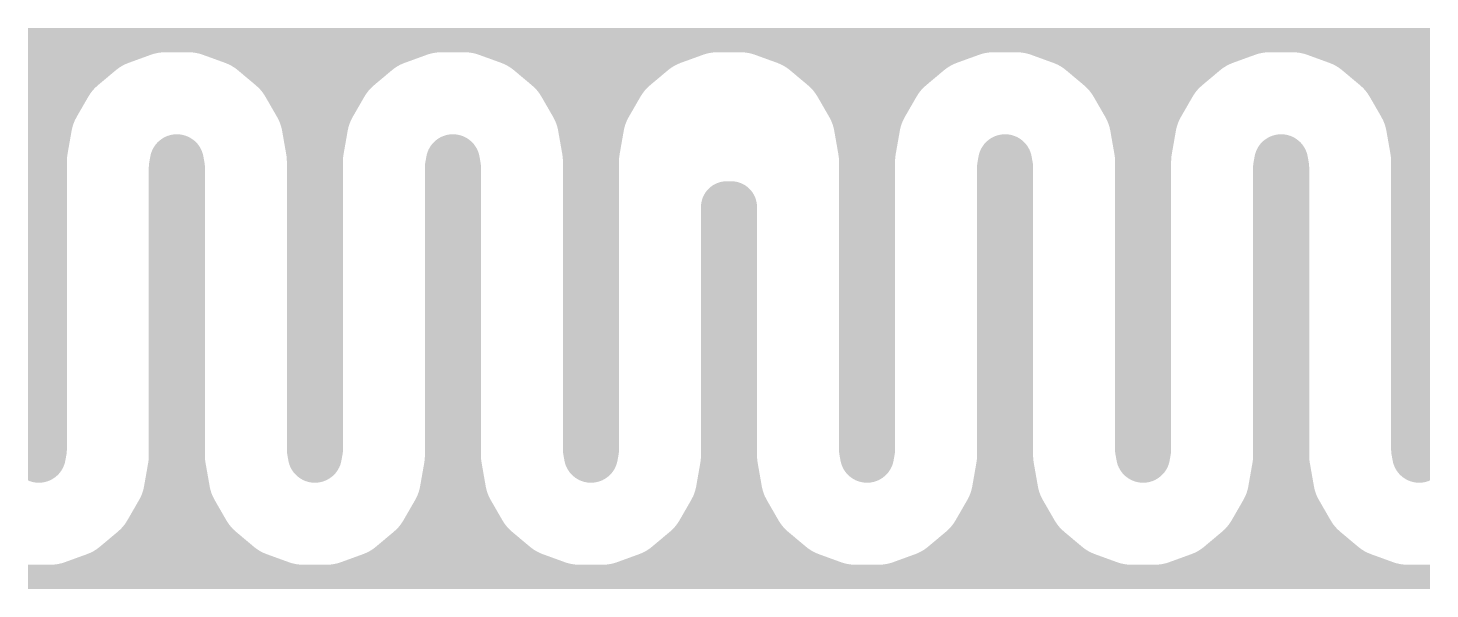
# Model space of a CAD drawing. Header units: inches. Extents: x 1260 to 5740, y 1017 to 1147.
# Drawn here: x 1259.5 to 1584.5, y 1017.2 to 1147.2 of the extents above.
import ezdxf

# ---------------------------------------------------------------- set-up
doc = ezdxf.new("R2010")
doc.units = ezdxf.units.IN
doc.header["$MEASUREMENT"] = 0

msp = doc.modelspace()

# ---------------------------------------------------------------- hatches: boundary and pattern name
for points in [[(1259.5, 1042.4), (1259.5, 1147.25), (1584.5, 1147.25), (1584.5, 1042.4), (1584.18, 1042.26), (1584.1, 1042.23), (1583.6, 1042.08), (1583.09, 1041.96), (1582.57, 1041.89), (1582.05, 1041.87), (1581.95, 1041.87), (1581.43, 1041.89), (1580.91, 1041.96), (1580.4, 1042.08), (1579.9, 1042.23), (1579.82, 1042.26), (1579.33, 1042.46), (1578.87, 1042.71), (1578.43, 1042.99), (1578.01, 1043.31), (1577.94, 1043.36), (1577.56, 1043.72), (1577.2, 1044.1), (1576.89, 1044.52), (1576.6, 1044.96), (1576.56, 1045.04), (1576.32, 1045.5), (1576.12, 1045.99), (1575.96, 1046.49), (1575.85, 1047), (1575.59, 1048.44), (1575.52, 1048.96), (1575.5, 1049.48), (1575.5, 1116.31), (1575.5, 1116.44), (1575.47, 1117.07), (1575.45, 1117.33), (1575.36, 1117.96), (1575.34, 1118.09), (1574.4, 1123.43), (1574.38, 1123.56), (1574.24, 1124.17), (1574.17, 1124.43), (1574, 1124.97), (1573.91, 1125.21), (1573.7, 1125.74), (1573.58, 1125.97), (1573.29, 1126.54), (1573.23, 1126.65), (1570.52, 1131.35), (1570.45, 1131.46), (1570.11, 1131.99), (1569.96, 1132.21), (1569.61, 1132.66), (1569.45, 1132.86), (1569.06, 1133.28), (1568.88, 1133.46), (1568.41, 1133.89), (1568.31, 1133.98), (1564.16, 1137.46), (1564.05, 1137.55), (1563.55, 1137.93), (1563.34, 1138.08), (1562.86, 1138.38), (1562.63, 1138.52), (1562.13, 1138.78), (1561.89, 1138.89), (1561.31, 1139.13), (1561.19, 1139.18), (1556.09, 1141.03), (1555.97, 1141.08), (1555.36, 1141.27), (1555.11, 1141.33), (1554.56, 1141.46), (1554.3, 1141.5), (1553.74, 1141.58), (1553.48, 1141.6), (1552.84, 1141.63), (1552.71, 1141.63), (1547.29, 1141.63), (1547.16, 1141.63), (1546.52, 1141.6), (1546.26, 1141.58), (1545.7, 1141.5), (1545.44, 1141.46), (1544.89, 1141.33), (1544.64, 1141.27), (1544.03, 1141.08), (1543.91, 1141.03), (1538.81, 1139.18), (1538.69, 1139.13), (1538.11, 1138.89), (1537.87, 1138.78), (1537.37, 1138.52), (1537.14, 1138.38), (1536.66, 1138.08), (1536.45, 1137.93), (1535.95, 1137.55), (1535.84, 1137.46), (1531.69, 1133.98), (1531.59, 1133.89), (1531.12, 1133.46), (1530.94, 1133.28), (1530.55, 1132.86), (1530.39, 1132.66), (1530.04, 1132.21), (1529.89, 1131.99), (1529.55, 1131.46), (1529.48, 1131.35), (1526.77, 1126.65), (1526.71, 1126.54), (1526.42, 1125.97), (1526.3, 1125.74), (1526.09, 1125.21), (1526, 1124.97), (1525.83, 1124.43), (1525.76, 1124.17), (1525.62, 1123.56), (1525.6, 1123.43), (1524.66, 1118.09), (1524.64, 1117.96), (1524.55, 1117.33), (1524.53, 1117.07), (1524.5, 1116.44), (1524.5, 1116.31), (1524.5, 1049.48), (1524.48, 1048.96), (1524.41, 1048.44), (1524.15, 1047), (1524.04, 1046.49), (1523.88, 1045.99), (1523.68, 1045.5), (1523.44, 1045.04), (1523.4, 1044.96), (1523.11, 1044.52), (1522.8, 1044.1), (1522.44, 1043.72), (1522.06, 1043.36), (1521.99, 1043.31), (1521.57, 1042.99), (1521.13, 1042.71), (1520.67, 1042.46), (1520.18, 1042.26), (1520.1, 1042.23), (1519.6, 1042.08), (1519.09, 1041.96), (1518.57, 1041.89), (1518.05, 1041.87), (1517.95, 1041.87), (1517.43, 1041.89), (1516.91, 1041.96), (1516.4, 1042.08), (1515.9, 1042.23), (1515.82, 1042.26), (1515.33, 1042.46), (1514.87, 1042.71), (1514.43, 1042.99), (1514.01, 1043.31), (1513.94, 1043.36), (1513.56, 1043.72), (1513.2, 1044.1), (1512.89, 1044.52), (1512.6, 1044.96), (1512.56, 1045.04), (1512.32, 1045.5), (1512.12, 1045.99), (1511.96, 1046.49), (1511.85, 1047), (1511.59, 1048.44), (1511.52, 1048.96), (1511.5, 1049.48), (1511.5, 1116.31), (1511.5, 1116.44), (1511.47, 1117.07), (1511.45, 1117.33), (1511.36, 1117.96), (1511.34, 1118.09), (1510.4, 1123.43), (1510.38, 1123.56), (1510.24, 1124.17), (1510.17, 1124.43), (1510, 1124.97), (1509.91, 1125.21), (1509.7, 1125.74), (1509.58, 1125.97), (1509.29, 1126.54), (1509.23, 1126.65), (1506.52, 1131.35), (1506.45, 1131.46), (1506.11, 1131.99), (1505.96, 1132.21), (1505.61, 1132.66), (1505.45, 1132.86), (1505.06, 1133.28), (1504.88, 1133.46), (1504.41, 1133.89), (1504.31, 1133.98), (1500.16, 1137.46), (1500.05, 1137.55), (1499.55, 1137.93), (1499.34, 1138.08), (1498.86, 1138.38), (1498.63, 1138.52), (1498.13, 1138.78), (1497.89, 1138.89), (1497.31, 1139.13), (1497.19, 1139.18), (1492.09, 1141.03), (1491.97, 1141.08), (1491.36, 1141.27), (1491.11, 1141.33), (1490.56, 1141.46), (1490.3, 1141.5), (1489.74, 1141.58), (1489.48, 1141.6), (1488.84, 1141.63), (1488.71, 1141.63), (1483.29, 1141.63), (1483.16, 1141.63), (1482.52, 1141.6), (1482.26, 1141.58), (1481.7, 1141.5), (1481.44, 1141.46), (1480.89, 1141.33), (1480.64, 1141.27), (1480.03, 1141.08), (1479.91, 1141.03), (1474.81, 1139.18), (1474.69, 1139.13), (1474.11, 1138.89), (1473.87, 1138.78), (1473.37, 1138.52), (1473.14, 1138.38), (1472.66, 1138.08), (1472.45, 1137.93), (1471.95, 1137.55), (1471.84, 1137.46), (1467.69, 1133.98), (1467.59, 1133.89), (1467.12, 1133.46), (1466.94, 1133.28), (1466.55, 1132.86), (1466.39, 1132.66), (1466.04, 1132.21), (1465.89, 1131.99), (1465.55, 1131.46), (1465.48, 1131.35), (1462.77, 1126.65), (1462.71, 1126.54), (1462.42, 1125.97), (1462.3, 1125.74), (1462.09, 1125.21), (1462, 1124.97), (1461.83, 1124.43), (1461.76, 1124.17), (1461.62, 1123.56), (1461.6, 1123.43), (1460.66, 1118.09), (1460.64, 1117.96), (1460.55, 1117.33), (1460.53, 1117.07), (1460.5, 1116.44), (1460.5, 1116.31), (1460.5, 1049.48), (1460.48, 1048.96), (1460.41, 1048.44), (1460.15, 1047), (1460.04, 1046.49), (1459.88, 1045.99), (1459.68, 1045.5), (1459.44, 1045.04), (1459.4, 1044.96), (1459.11, 1044.52), (1458.8, 1044.1), (1458.44, 1043.72), (1458.06, 1043.36), (1457.99, 1043.31), (1457.57, 1042.99), (1457.13, 1042.71), (1456.67, 1042.46), (1456.18, 1042.26), (1456.1, 1042.23), (1455.6, 1042.08), (1455.09, 1041.96), (1454.57, 1041.89), (1454.05, 1041.87), (1453.95, 1041.87), (1453.43, 1041.89), (1452.91, 1041.96), (1452.4, 1042.08), (1451.9, 1042.23), (1451.82, 1042.26), (1451.33, 1042.46), (1450.87, 1042.71), (1450.43, 1042.99), (1450.01, 1043.31), (1449.94, 1043.36), (1449.56, 1043.72), (1449.2, 1044.1), (1448.89, 1044.52), (1448.6, 1044.96), (1448.56, 1045.04), (1448.32, 1045.5), (1448.12, 1045.99), (1447.96, 1046.49), (1447.85, 1047), (1447.59, 1048.44), (1447.52, 1048.96), (1447.5, 1049.48), (1447.5, 1116.31), (1447.5, 1116.44), (1447.47, 1117.07), (1447.45, 1117.33), (1447.36, 1117.96), (1447.34, 1118.09), (1446.4, 1123.43), (1446.38, 1123.56), (1446.24, 1124.17), (1446.17, 1124.43), (1446, 1124.97), (1445.91, 1125.21), (1445.7, 1125.74), (1445.58, 1125.97), (1445.29, 1126.54), (1445.23, 1126.65), (1442.52, 1131.35), (1442.45, 1131.46), (1442.11, 1131.99), (1441.96, 1132.21), (1441.61, 1132.66), (1441.45, 1132.86), (1441.06, 1133.28), (1440.88, 1133.46), (1440.41, 1133.89), (1440.31, 1133.98), (1436.16, 1137.46), (1436.05, 1137.55), (1435.55, 1137.93), (1435.34, 1138.08), (1434.86, 1138.38), (1434.63, 1138.52), (1434.13, 1138.78), (1433.89, 1138.89), (1433.31, 1139.13), (1433.19, 1139.18), (1428.09, 1141.03), (1427.97, 1141.08), (1427.36, 1141.27), (1427.11, 1141.33), (1426.56, 1141.46), (1426.3, 1141.5), (1425.74, 1141.58), (1425.48, 1141.6), (1424.84, 1141.63), (1424.71, 1141.63), (1419.29, 1141.63), (1419.16, 1141.63), (1418.52, 1141.6), (1418.26, 1141.58), (1417.7, 1141.5), (1417.44, 1141.46), (1416.89, 1141.33), (1416.64, 1141.27), (1416.03, 1141.08), (1415.91, 1141.03), (1410.81, 1139.18), (1410.69, 1139.13), (1410.11, 1138.89), (1409.87, 1138.78), (1409.37, 1138.52), (1409.14, 1138.38), (1408.66, 1138.08), (1408.45, 1137.93), (1407.95, 1137.55), (1407.84, 1137.46), (1403.69, 1133.98), (1403.59, 1133.89), (1403.12, 1133.46), (1402.94, 1133.28), (1402.55, 1132.86), (1402.39, 1132.66), (1402.04, 1132.21), (1401.89, 1131.99), (1401.55, 1131.46), (1401.48, 1131.35), (1398.77, 1126.65), (1398.71, 1126.54), (1398.42, 1125.97), (1398.3, 1125.74), (1398.09, 1125.21), (1398, 1124.97), (1397.83, 1124.43), (1397.76, 1124.17), (1397.62, 1123.56), (1397.6, 1123.43), (1396.66, 1118.09), (1396.64, 1117.96), (1396.55, 1117.33), (1396.53, 1117.07), (1396.5, 1116.44), (1396.5, 1116.31), (1396.5, 1049.48), (1396.48, 1048.96), (1396.41, 1048.44), (1396.15, 1047), (1396.04, 1046.49), (1395.88, 1045.99), (1395.68, 1045.5), (1395.44, 1045.04), (1395.4, 1044.96), (1395.11, 1044.52), (1394.8, 1044.1), (1394.44, 1043.72), (1394.06, 1043.36), (1393.99, 1043.31), (1393.57, 1042.99), (1393.13, 1042.71), (1392.67, 1042.46), (1392.18, 1042.26), (1392.1, 1042.23), (1391.6, 1042.08), (1391.09, 1041.96), (1390.57, 1041.89), (1390.05, 1041.87), (1389.95, 1041.87), (1389.43, 1041.89), (1388.91, 1041.96), (1388.4, 1042.08), (1387.9, 1042.23), (1387.82, 1042.26), (1387.33, 1042.46), (1386.87, 1042.71), (1386.43, 1042.99), (1386.01, 1043.31), (1385.94, 1043.36), (1385.56, 1043.72), (1385.2, 1044.1), (1384.89, 1044.52), (1384.6, 1044.96), (1384.56, 1045.04), (1384.32, 1045.5), (1384.12, 1045.99), (1383.96, 1046.49), (1383.85, 1047), (1383.59, 1048.44), (1383.52, 1048.96), (1383.5, 1049.48), (1383.5, 1116.31), (1383.5, 1116.44), (1383.47, 1117.07), (1383.45, 1117.33), (1383.36, 1117.96), (1383.34, 1118.09), (1382.4, 1123.43), (1382.38, 1123.56), (1382.24, 1124.17), (1382.17, 1124.43), (1382, 1124.97), (1381.91, 1125.21), (1381.7, 1125.74), (1381.58, 1125.97), (1381.29, 1126.54), (1381.23, 1126.65), (1378.52, 1131.35), (1378.45, 1131.46), (1378.11, 1131.99), (1377.96, 1132.21), (1377.61, 1132.66), (1377.45, 1132.86), (1377.06, 1133.28), (1376.88, 1133.46), (1376.41, 1133.89), (1376.31, 1133.98), (1372.16, 1137.46), (1372.05, 1137.55), (1371.55, 1137.93), (1371.34, 1138.08), (1370.86, 1138.38), (1370.63, 1138.52), (1370.13, 1138.78), (1369.89, 1138.89), (1369.31, 1139.13), (1369.19, 1139.18), (1364.09, 1141.03), (1363.97, 1141.08), (1363.36, 1141.27), (1363.11, 1141.33), (1362.56, 1141.46), (1362.3, 1141.5), (1361.74, 1141.58), (1361.48, 1141.6), (1360.84, 1141.63), (1360.71, 1141.63), (1355.29, 1141.63), (1355.16, 1141.63), (1354.52, 1141.6), (1354.26, 1141.58), (1353.7, 1141.5), (1353.44, 1141.46), (1352.89, 1141.33), (1352.64, 1141.27), (1352.03, 1141.08), (1351.91, 1141.03), (1346.81, 1139.18), (1346.69, 1139.13), (1346.11, 1138.89), (1345.87, 1138.78), (1345.37, 1138.52), (1345.14, 1138.38), (1344.66, 1138.08), (1344.45, 1137.93), (1343.95, 1137.55), (1343.84, 1137.46), (1339.69, 1133.98), (1339.59, 1133.89), (1339.12, 1133.46), (1338.94, 1133.28), (1338.55, 1132.86), (1338.39, 1132.66), (1338.04, 1132.21), (1337.89, 1131.99), (1337.55, 1131.46), (1337.48, 1131.35), (1334.77, 1126.65), (1334.71, 1126.54), (1334.42, 1125.97), (1334.3, 1125.74), (1334.09, 1125.21), (1334, 1124.97), (1333.83, 1124.43), (1333.76, 1124.17), (1333.62, 1123.56), (1333.6, 1123.43), (1332.66, 1118.09), (1332.64, 1117.96), (1332.55, 1117.33), (1332.53, 1117.07), (1332.5, 1116.44), (1332.5, 1116.31), (1332.5, 1049.48), (1332.48, 1048.96), (1332.41, 1048.44), (1332.15, 1047), (1332.04, 1046.49), (1331.88, 1045.99), (1331.68, 1045.5), (1331.44, 1045.04), (1331.4, 1044.96), (1331.11, 1044.52), (1330.8, 1044.1), (1330.44, 1043.72), (1330.06, 1043.36), (1329.99, 1043.31), (1329.57, 1042.99), (1329.13, 1042.71), (1328.67, 1042.46), (1328.18, 1042.26), (1328.1, 1042.23), (1327.6, 1042.08), (1327.09, 1041.96), (1326.57, 1041.89), (1326.05, 1041.87), (1325.95, 1041.87), (1325.43, 1041.89), (1324.91, 1041.96), (1324.4, 1042.08), (1323.9, 1042.23), (1323.82, 1042.26), (1323.33, 1042.46), (1322.87, 1042.71), (1322.43, 1042.99), (1322.01, 1043.31), (1321.94, 1043.36), (1321.56, 1043.72), (1321.2, 1044.1), (1320.89, 1044.52), (1320.6, 1044.96), (1320.56, 1045.04), (1320.32, 1045.5), (1320.12, 1045.99), (1319.96, 1046.49), (1319.85, 1047), (1319.59, 1048.44), (1319.52, 1048.96), (1319.5, 1049.48), (1319.5, 1116.31), (1319.5, 1116.44), (1319.47, 1117.07), (1319.45, 1117.33), (1319.36, 1117.96), (1319.34, 1118.09), (1318.4, 1123.43), (1318.38, 1123.56), (1318.24, 1124.17), (1318.17, 1124.43), (1318, 1124.97), (1317.91, 1125.21), (1317.7, 1125.74), (1317.58, 1125.97), (1317.29, 1126.54), (1317.23, 1126.65), (1314.52, 1131.35), (1314.45, 1131.46), (1314.11, 1131.99), (1313.96, 1132.21), (1313.61, 1132.66), (1313.45, 1132.86), (1313.06, 1133.28), (1312.88, 1133.46), (1312.41, 1133.89), (1312.31, 1133.98), (1308.16, 1137.46), (1308.05, 1137.55), (1307.55, 1137.93), (1307.34, 1138.08), (1306.86, 1138.38), (1306.63, 1138.52), (1306.13, 1138.78), (1305.89, 1138.89), (1305.31, 1139.13), (1305.19, 1139.18), (1300.09, 1141.03), (1299.97, 1141.08), (1299.36, 1141.27), (1299.11, 1141.33), (1298.56, 1141.46), (1298.3, 1141.5), (1297.74, 1141.58), (1297.48, 1141.6), (1296.84, 1141.63), (1296.71, 1141.63), (1291.29, 1141.63), (1291.16, 1141.63), (1290.52, 1141.6), (1290.26, 1141.58), (1289.7, 1141.5), (1289.44, 1141.46), (1288.89, 1141.33), (1288.64, 1141.27), (1288.03, 1141.08), (1287.91, 1141.03), (1282.81, 1139.18), (1282.69, 1139.13), (1282.11, 1138.89), (1281.87, 1138.78), (1281.37, 1138.52), (1281.14, 1138.38), (1280.66, 1138.08), (1280.45, 1137.93), (1279.95, 1137.55), (1279.84, 1137.46), (1275.69, 1133.98), (1275.59, 1133.89), (1275.12, 1133.46), (1274.94, 1133.28), (1274.55, 1132.86), (1274.39, 1132.66), (1274.04, 1132.21), (1273.89, 1131.99), (1273.55, 1131.46), (1273.48, 1131.35), (1270.77, 1126.65), (1270.71, 1126.54), (1270.42, 1125.97), (1270.3, 1125.74), (1270.09, 1125.21), (1270, 1124.97), (1269.83, 1124.43), (1269.76, 1124.17), (1269.62, 1123.56), (1269.6, 1123.43), (1268.66, 1118.09), (1268.64, 1117.96), (1268.55, 1117.33), (1268.53, 1117.07), (1268.5, 1116.44), (1268.5, 1116.31), (1268.5, 1049.48), (1268.48, 1048.96), (1268.41, 1048.44), (1268.15, 1047), (1268.04, 1046.49), (1267.88, 1045.99), (1267.68, 1045.5), (1267.44, 1045.04), (1267.4, 1044.96), (1267.11, 1044.52), (1266.8, 1044.1), (1266.44, 1043.72), (1266.06, 1043.36), (1265.99, 1043.31), (1265.57, 1042.99), (1265.13, 1042.71), (1264.67, 1042.46), (1264.18, 1042.26), (1264.1, 1042.23), (1263.6, 1042.08), (1263.09, 1041.96), (1262.57, 1041.89), (1262.05, 1041.87), (1261.95, 1041.87), (1261.43, 1041.89), (1260.91, 1041.96), (1260.4, 1042.08), (1259.9, 1042.23), (1259.82, 1042.26), (1259.5, 1042.4)], [(1259.5, 1017.25), (1259.5, 1022.87), (1264.71, 1022.87), (1264.84, 1022.87), (1265.48, 1022.9), (1265.74, 1022.92), (1266.3, 1023), (1266.56, 1023.04), (1267.11, 1023.17), (1267.36, 1023.23), (1267.97, 1023.42), (1268.09, 1023.47), (1273.19, 1025.32), (1273.31, 1025.37), (1273.89, 1025.61), (1274.13, 1025.72), (1274.63, 1025.98), (1274.86, 1026.12), (1275.34, 1026.42), (1275.55, 1026.57), (1276.05, 1026.95), (1276.16, 1027.04), (1280.31, 1030.52), (1280.41, 1030.61), (1280.88, 1031.04), (1281.06, 1031.22), (1281.45, 1031.64), (1281.61, 1031.84), (1281.96, 1032.29), (1282.11, 1032.51), (1282.45, 1033.04), (1282.52, 1033.15), (1285.23, 1037.85), (1285.29, 1037.96), (1285.58, 1038.53), (1285.7, 1038.76), (1285.91, 1039.29), (1286, 1039.53), (1286.17, 1040.07), (1286.24, 1040.33), (1286.38, 1040.94), (1286.4, 1041.07), (1287.34, 1046.41), (1287.36, 1046.54), (1287.45, 1047.17), (1287.47, 1047.43), (1287.5, 1048.06), (1287.5, 1048.19), (1287.5, 1115.02), (1287.52, 1115.54), (1287.59, 1116.06), (1287.85, 1117.5), (1287.96, 1118.01), (1288.12, 1118.51), (1288.32, 1119), (1288.56, 1119.46), (1288.6, 1119.54), (1288.89, 1119.98), (1289.2, 1120.4), (1289.56, 1120.78), (1289.94, 1121.14), (1290.01, 1121.19), (1290.43, 1121.51), (1290.87, 1121.79), (1291.33, 1122.04), (1291.82, 1122.24), (1291.9, 1122.27), (1292.4, 1122.42), (1292.91, 1122.54), (1293.43, 1122.61), (1293.95, 1122.63), (1294.05, 1122.63), (1294.57, 1122.61), (1295.09, 1122.54), (1295.6, 1122.42), (1296.1, 1122.27), (1296.18, 1122.24), (1296.67, 1122.04), (1297.13, 1121.79), (1297.57, 1121.51), (1297.99, 1121.19), (1298.06, 1121.14), (1298.44, 1120.78), (1298.8, 1120.4), (1299.11, 1119.98), (1299.4, 1119.54), (1299.44, 1119.46), (1299.68, 1119), (1299.88, 1118.51), (1300.04, 1118.01), (1300.15, 1117.5), (1300.41, 1116.06), (1300.48, 1115.54), (1300.5, 1115.02), (1300.5, 1048.19), (1300.5, 1048.06), (1300.53, 1047.43), (1300.55, 1047.17), (1300.64, 1046.54), (1300.66, 1046.41), (1301.6, 1041.07), (1301.62, 1040.94), (1301.76, 1040.33), (1301.83, 1040.07), (1302, 1039.53), (1302.09, 1039.29), (1302.3, 1038.76), (1302.42, 1038.53), (1302.71, 1037.96), (1302.77, 1037.85), (1305.48, 1033.15), (1305.55, 1033.04), (1305.89, 1032.51), (1306.04, 1032.29), (1306.39, 1031.84), (1306.55, 1031.64), (1306.94, 1031.22), (1307.12, 1031.04), (1307.59, 1030.61), (1307.69, 1030.52), (1311.84, 1027.04), (1311.95, 1026.95), (1312.45, 1026.57), (1312.66, 1026.42), (1313.14, 1026.12), (1313.37, 1025.98), (1313.87, 1025.72), (1314.11, 1025.61), (1314.69, 1025.37), (1314.81, 1025.32), (1319.91, 1023.47), (1320.03, 1023.42), (1320.64, 1023.23), (1320.89, 1023.17), (1321.44, 1023.04), (1321.7, 1023), (1322.26, 1022.92), (1322.52, 1022.9), (1323.16, 1022.87), (1323.29, 1022.87), (1328.71, 1022.87), (1328.84, 1022.87), (1329.48, 1022.9), (1329.74, 1022.92), (1330.3, 1023), (1330.56, 1023.04), (1331.11, 1023.17), (1331.36, 1023.23), (1331.97, 1023.42), (1332.09, 1023.47), (1337.19, 1025.32), (1337.31, 1025.37), (1337.89, 1025.61), (1338.13, 1025.72), (1338.63, 1025.98), (1338.86, 1026.12), (1339.34, 1026.42), (1339.55, 1026.57), (1340.05, 1026.95), (1340.16, 1027.04), (1344.31, 1030.52), (1344.41, 1030.61), (1344.88, 1031.04), (1345.06, 1031.22), (1345.45, 1031.64), (1345.61, 1031.84), (1345.96, 1032.29), (1346.11, 1032.51), (1346.45, 1033.04), (1346.52, 1033.15), (1349.23, 1037.85), (1349.29, 1037.96), (1349.58, 1038.53), (1349.7, 1038.76), (1349.91, 1039.29), (1350, 1039.53), (1350.17, 1040.07), (1350.24, 1040.33), (1350.38, 1040.94), (1350.4, 1041.07), (1351.34, 1046.41), (1351.36, 1046.54), (1351.45, 1047.17), (1351.47, 1047.43), (1351.5, 1048.06), (1351.5, 1048.19), (1351.5, 1115.02), (1351.52, 1115.54), (1351.59, 1116.06), (1351.85, 1117.5), (1351.96, 1118.01), (1352.12, 1118.51), (1352.32, 1119), (1352.56, 1119.46), (1352.6, 1119.54), (1352.89, 1119.98), (1353.2, 1120.4), (1353.56, 1120.78), (1353.94, 1121.14), (1354.01, 1121.19), (1354.43, 1121.51), (1354.87, 1121.79), (1355.33, 1122.04), (1355.82, 1122.24), (1355.9, 1122.27), (1356.4, 1122.42), (1356.91, 1122.54), (1357.43, 1122.61), (1357.95, 1122.63), (1358.05, 1122.63), (1358.57, 1122.61), (1359.09, 1122.54), (1359.6, 1122.42), (1360.1, 1122.27), (1360.18, 1122.24), (1360.67, 1122.04), (1361.13, 1121.79), (1361.57, 1121.51), (1361.99, 1121.19), (1362.06, 1121.14), (1362.44, 1120.78), (1362.8, 1120.4), (1363.11, 1119.98), (1363.4, 1119.54), (1363.44, 1119.46), (1363.68, 1119), (1363.88, 1118.51), (1364.04, 1118.01), (1364.15, 1117.5), (1364.41, 1116.06), (1364.48, 1115.54), (1364.5, 1115.02), (1364.5, 1048.19), (1364.5, 1048.06), (1364.53, 1047.43), (1364.55, 1047.17), (1364.64, 1046.54), (1364.66, 1046.41), (1365.6, 1041.07), (1365.62, 1040.94), (1365.76, 1040.33), (1365.83, 1040.07), (1366, 1039.53), (1366.09, 1039.29), (1366.3, 1038.76), (1366.42, 1038.53), (1366.71, 1037.96), (1366.77, 1037.85), (1369.48, 1033.15), (1369.55, 1033.04), (1369.89, 1032.51), (1370.04, 1032.29), (1370.39, 1031.84), (1370.55, 1031.64), (1370.94, 1031.22), (1371.12, 1031.04), (1371.59, 1030.61), (1371.69, 1030.52), (1375.84, 1027.04), (1375.95, 1026.95), (1376.45, 1026.57), (1376.66, 1026.42), (1377.14, 1026.12), (1377.37, 1025.98), (1377.87, 1025.72), (1378.11, 1025.61), (1378.69, 1025.37), (1378.81, 1025.32), (1383.91, 1023.47), (1384.03, 1023.42), (1384.64, 1023.23), (1384.89, 1023.17), (1385.44, 1023.04), (1385.7, 1023), (1386.26, 1022.92), (1386.52, 1022.9), (1387.16, 1022.87), (1387.29, 1022.87), (1392.71, 1022.87), (1392.84, 1022.87), (1393.48, 1022.9), (1393.74, 1022.92), (1394.3, 1023), (1394.56, 1023.04), (1395.11, 1023.17), (1395.36, 1023.23), (1395.97, 1023.42), (1396.09, 1023.47), (1401.19, 1025.32), (1401.31, 1025.37), (1401.89, 1025.61), (1402.13, 1025.72), (1402.63, 1025.98), (1402.86, 1026.12), (1403.34, 1026.42), (1403.55, 1026.57), (1404.05, 1026.95), (1404.16, 1027.04), (1408.31, 1030.52), (1408.41, 1030.61), (1408.88, 1031.04), (1409.06, 1031.22), (1409.45, 1031.64), (1409.61, 1031.84), (1409.96, 1032.29), (1410.11, 1032.51), (1410.45, 1033.04), (1410.52, 1033.15), (1413.23, 1037.85), (1413.29, 1037.96), (1413.58, 1038.53), (1413.7, 1038.76), (1413.91, 1039.29), (1414, 1039.53), (1414.17, 1040.07), (1414.24, 1040.33), (1414.38, 1040.94), (1414.4, 1041.07), (1415.34, 1046.41), (1415.36, 1046.54), (1415.45, 1047.17), (1415.47, 1047.43), (1415.5, 1048.06), (1415.5, 1048.19), (1415.5, 1105.75), (1415.53, 1106.34), (1415.62, 1106.92), (1415.76, 1107.49), (1415.96, 1108.05), (1416.21, 1108.58), (1416.51, 1109.08), (1416.86, 1109.56), (1417.26, 1109.99), (1417.69, 1110.39), (1418.17, 1110.74), (1418.67, 1111.04), (1419.2, 1111.29), (1419.76, 1111.49), (1420.33, 1111.63), (1420.91, 1111.72), (1421.5, 1111.75), (1422.5, 1111.75), (1423.09, 1111.72), (1423.67, 1111.63), (1424.24, 1111.49), (1424.8, 1111.29), (1425.33, 1111.04), (1425.83, 1110.74), (1426.31, 1110.39), (1426.74, 1109.99), (1427.14, 1109.56), (1427.49, 1109.08), (1427.79, 1108.58), (1428.04, 1108.05), (1428.24, 1107.49), (1428.38, 1106.92), (1428.47, 1106.34), (1428.5, 1105.75), (1428.5, 1048.19), (1428.5, 1048.06), (1428.53, 1047.43), (1428.55, 1047.17), (1428.64, 1046.54), (1428.66, 1046.41), (1429.6, 1041.07), (1429.62, 1040.94), (1429.76, 1040.33), (1429.83, 1040.07), (1430, 1039.53), (1430.09, 1039.29), (1430.3, 1038.76), (1430.42, 1038.53), (1430.71, 1037.96), (1430.77, 1037.85), (1433.48, 1033.15), (1433.55, 1033.04), (1433.89, 1032.51), (1434.04, 1032.29), (1434.39, 1031.84), (1434.55, 1031.64), (1434.94, 1031.22), (1435.12, 1031.04), (1435.59, 1030.61), (1435.69, 1030.52), (1439.84, 1027.04), (1439.95, 1026.95), (1440.45, 1026.57), (1440.66, 1026.42), (1441.14, 1026.12), (1441.37, 1025.98), (1441.87, 1025.72), (1442.11, 1025.61), (1442.69, 1025.37), (1442.81, 1025.32), (1447.91, 1023.47), (1448.03, 1023.42), (1448.64, 1023.23), (1448.89, 1023.17), (1449.44, 1023.04), (1449.7, 1023), (1450.26, 1022.92), (1450.52, 1022.9), (1451.16, 1022.87), (1451.29, 1022.87), (1456.71, 1022.87), (1456.84, 1022.87), (1457.48, 1022.9), (1457.74, 1022.92), (1458.3, 1023), (1458.56, 1023.04), (1459.11, 1023.17), (1459.36, 1023.23), (1459.97, 1023.42), (1460.09, 1023.47), (1465.19, 1025.32), (1465.31, 1025.37), (1465.89, 1025.61), (1466.13, 1025.72), (1466.63, 1025.98), (1466.86, 1026.12), (1467.34, 1026.42), (1467.55, 1026.57), (1468.05, 1026.95), (1468.16, 1027.04), (1472.31, 1030.52), (1472.41, 1030.61), (1472.88, 1031.04), (1473.06, 1031.22), (1473.45, 1031.64), (1473.61, 1031.84), (1473.96, 1032.29), (1474.11, 1032.51), (1474.45, 1033.04), (1474.52, 1033.15), (1477.23, 1037.85), (1477.29, 1037.96), (1477.58, 1038.53), (1477.7, 1038.76), (1477.91, 1039.29), (1478, 1039.53), (1478.17, 1040.07), (1478.24, 1040.33), (1478.38, 1040.94), (1478.4, 1041.07), (1479.34, 1046.41), (1479.36, 1046.54), (1479.45, 1047.17), (1479.47, 1047.43), (1479.5, 1048.06), (1479.5, 1048.19), (1479.5, 1115.02), (1479.52, 1115.54), (1479.59, 1116.06), (1479.85, 1117.5), (1479.96, 1118.01), (1480.12, 1118.51), (1480.32, 1119), (1480.56, 1119.46), (1480.6, 1119.54), (1480.89, 1119.98), (1481.2, 1120.4), (1481.56, 1120.78), (1481.94, 1121.14), (1482.01, 1121.19), (1482.43, 1121.51), (1482.87, 1121.79), (1483.33, 1122.04), (1483.82, 1122.24), (1483.9, 1122.27), (1484.4, 1122.42), (1484.91, 1122.54), (1485.43, 1122.61), (1485.95, 1122.63), (1486.05, 1122.63), (1486.57, 1122.61), (1487.09, 1122.54), (1487.6, 1122.42), (1488.1, 1122.27), (1488.18, 1122.24), (1488.67, 1122.04), (1489.13, 1121.79), (1489.57, 1121.51), (1489.99, 1121.19), (1490.06, 1121.14), (1490.44, 1120.78), (1490.8, 1120.4), (1491.11, 1119.98), (1491.4, 1119.54), (1491.44, 1119.46), (1491.68, 1119), (1491.88, 1118.51), (1492.04, 1118.01), (1492.15, 1117.5), (1492.41, 1116.06), (1492.48, 1115.54), (1492.5, 1115.02), (1492.5, 1048.19), (1492.5, 1048.06), (1492.53, 1047.43), (1492.55, 1047.17), (1492.64, 1046.54), (1492.66, 1046.41), (1493.6, 1041.07), (1493.62, 1040.94), (1493.76, 1040.33), (1493.83, 1040.07), (1494, 1039.53), (1494.09, 1039.29), (1494.3, 1038.76), (1494.42, 1038.53), (1494.71, 1037.96), (1494.77, 1037.85), (1497.48, 1033.15), (1497.55, 1033.04), (1497.89, 1032.51), (1498.04, 1032.29), (1498.39, 1031.84), (1498.55, 1031.64), (1498.94, 1031.22), (1499.12, 1031.04), (1499.59, 1030.61), (1499.69, 1030.52), (1503.84, 1027.04), (1503.95, 1026.95), (1504.45, 1026.57), (1504.66, 1026.42), (1505.14, 1026.12), (1505.37, 1025.98), (1505.87, 1025.72), (1506.11, 1025.61), (1506.69, 1025.37), (1506.81, 1025.32), (1511.91, 1023.47), (1512.03, 1023.42), (1512.64, 1023.23), (1512.89, 1023.17), (1513.44, 1023.04), (1513.7, 1023), (1514.26, 1022.92), (1514.52, 1022.9), (1515.16, 1022.87), (1515.29, 1022.87), (1520.71, 1022.87), (1520.84, 1022.87), (1521.48, 1022.9), (1521.74, 1022.92), (1522.3, 1023), (1522.56, 1023.04), (1523.11, 1023.17), (1523.36, 1023.23), (1523.97, 1023.42), (1524.09, 1023.47), (1529.19, 1025.32), (1529.31, 1025.37), (1529.89, 1025.61), (1530.13, 1025.72), (1530.63, 1025.98), (1530.86, 1026.12), (1531.34, 1026.42), (1531.55, 1026.57), (1532.05, 1026.95), (1532.16, 1027.04), (1536.31, 1030.52), (1536.41, 1030.61), (1536.88, 1031.04), (1537.06, 1031.22), (1537.45, 1031.64), (1537.61, 1031.84), (1537.96, 1032.29), (1538.11, 1032.51), (1538.45, 1033.04), (1538.52, 1033.15), (1541.23, 1037.85), (1541.29, 1037.96), (1541.58, 1038.53), (1541.7, 1038.76), (1541.91, 1039.29), (1542, 1039.53), (1542.17, 1040.07), (1542.24, 1040.33), (1542.38, 1040.94), (1542.4, 1041.07), (1543.34, 1046.41), (1543.36, 1046.54), (1543.45, 1047.17), (1543.47, 1047.43), (1543.5, 1048.06), (1543.5, 1048.19), (1543.5, 1115.02), (1543.52, 1115.54), (1543.59, 1116.06), (1543.85, 1117.5), (1543.96, 1118.01), (1544.12, 1118.51), (1544.32, 1119), (1544.56, 1119.46), (1544.6, 1119.54), (1544.89, 1119.98), (1545.2, 1120.4), (1545.56, 1120.78), (1545.94, 1121.14), (1546.01, 1121.19), (1546.43, 1121.51), (1546.87, 1121.79), (1547.33, 1122.04), (1547.82, 1122.24), (1547.9, 1122.27), (1548.4, 1122.42), (1548.91, 1122.54), (1549.43, 1122.61), (1549.95, 1122.63), (1550.05, 1122.63), (1550.57, 1122.61), (1551.09, 1122.54), (1551.6, 1122.42), (1552.1, 1122.27), (1552.18, 1122.24), (1552.67, 1122.04), (1553.13, 1121.79), (1553.57, 1121.51), (1553.99, 1121.19), (1554.06, 1121.14), (1554.44, 1120.78), (1554.8, 1120.4), (1555.11, 1119.98), (1555.4, 1119.54), (1555.44, 1119.46), (1555.68, 1119), (1555.88, 1118.51), (1556.04, 1118.01), (1556.15, 1117.5), (1556.41, 1116.06), (1556.48, 1115.54), (1556.5, 1115.02), (1556.5, 1048.19), (1556.5, 1048.06), (1556.53, 1047.43), (1556.55, 1047.17), (1556.64, 1046.54), (1556.66, 1046.41), (1557.6, 1041.07), (1557.62, 1040.94), (1557.76, 1040.33), (1557.83, 1040.07), (1558, 1039.53), (1558.09, 1039.29), (1558.3, 1038.76), (1558.42, 1038.53), (1558.71, 1037.96), (1558.77, 1037.85), (1561.48, 1033.15), (1561.55, 1033.04), (1561.89, 1032.51), (1562.04, 1032.29), (1562.39, 1031.84), (1562.55, 1031.64), (1562.94, 1031.22), (1563.12, 1031.04), (1563.59, 1030.61), (1563.69, 1030.52), (1567.84, 1027.04), (1567.95, 1026.95), (1568.45, 1026.57), (1568.66, 1026.42), (1569.14, 1026.12), (1569.37, 1025.98), (1569.87, 1025.72), (1570.11, 1025.61), (1570.69, 1025.37), (1570.81, 1025.32), (1575.91, 1023.47), (1576.03, 1023.42), (1576.64, 1023.23), (1576.89, 1023.17), (1577.44, 1023.04), (1577.7, 1023), (1578.26, 1022.92), (1578.52, 1022.9), (1579.16, 1022.87), (1579.29, 1022.87), (1584.5, 1022.87), (1584.5, 1017.25), (1259.5, 1017.25)]]:
    msp.add_hatch(color=256).paths.add_polyline_path(points, flags=0)

doc.saveas('drawing.dxf')
